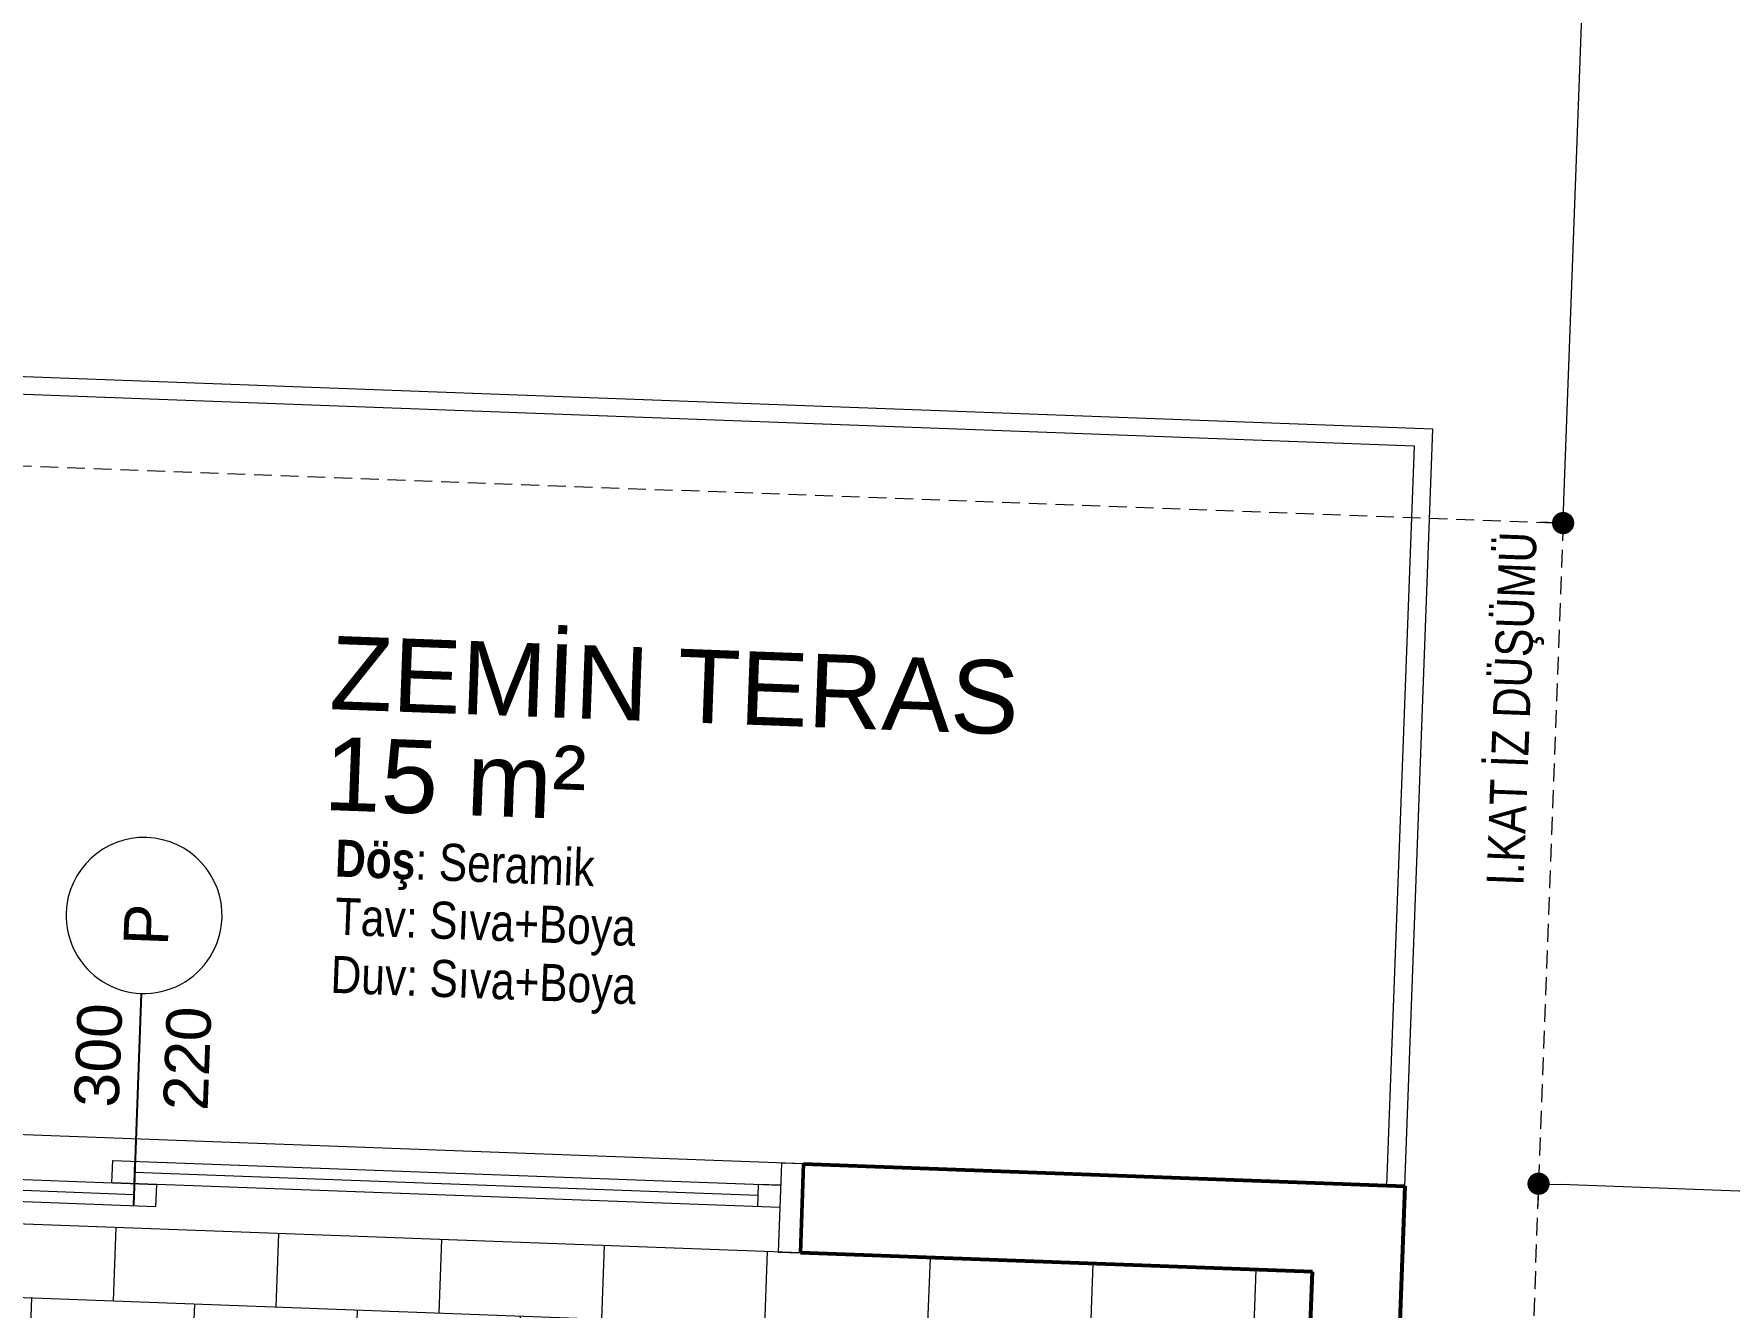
# Model space of a CAD drawing. Header units: centimetres. Extents: x 63871 to 181827, y -95930 to 42199.
# Drawn here: x 155413.2 to 155793.6, y 34597.5 to 34883.2 of the extents above; entities that cross this region are included whole.
import ezdxf

# ---------------------------------------------------------------- set-up
doc = ezdxf.new("R2010")
doc.units = ezdxf.units.CM
doc.linetypes.add('11-021_500-SatisOfisi_220512$0${ Diamond }', pattern=[12, 4, -2, 2, 2, -2])
for name, color, linetype, lineweight in [('A-AREA-IDEN', 7, 'Continuous', 9), ('A-FLOR-HRAL', 11, 'Continuous', 9), ('A-GLAZ', 151, 'Continuous', 9), ('A-WALL', 12, 'Continuous', 50), ('ARM_Pen_No__252', 8, 'Continuous', 18), ('İz DÜŞÜMÜ', 7, '11-021_500-SatisOfisi_220512$0${ Diamond }', 18), ('OLUK', 222, 'Continuous', 15)]:
    doc.layers.add(name, color=color, linetype=linetype, lineweight=lineweight)
doc.layers.add('Bitirme - Duvar', color=7, linetype='Continuous')
doc.layers.add('Dıış Ölçü', color=140, linetype='Continuous')
doc.styles.add('Arial', font='Arial.ttf', dxfattribs={"height": 250})
doc.styles.add('MtXpl_Arial_Narrow', font='')
doc.styles.add('MtXpl_Arial_Narrow_1', font='')
doc.styles.add('OLUŞTURULMUŞ_STİL_1', font='Arial.ttf')
doc.styles.add('RomanS', font='')
doc.styles.get('MtXpl_Arial_Narrow').set_extended_font_data('Arial Narrow', bold=True)
doc.styles.get('MtXpl_Arial_Narrow_1').set_extended_font_data('Arial Narrow')
doc.styles.get('RomanS').set_extended_font_data('Stylus BT')
doc.dimstyles.new('BÖYÜK', dxfattribs={"dimtxt": 70, "dimasz": 5, "dimexe": 5, "dimexo": 5, "dimgap": 2, "dimtad": 3, "dimdec": 0, "dimzin": 0, "dimdsep": 46, "dimtxsty": 'RomanS', "dimblk": 'DOT', "dimcen": 5, "dimadec": 0, "dimazin": 0, "dimtfac": 1, "dimtdec": 0, "dimtix": 1, "dimtofl": 0, "dimtmove": 1, "dimatfit": 0, "dimldrblk": 'DOT', "dimfxl": 10, "dimfxlon": 1, "dimtolj": 1, "dimtzin": 0, "dimarcsym": 0})

# ---------------------------------------------------------------- blocks, each defined once
blk = doc.blocks.new('HRD')
at = {"layer": 'ARM_Pen_No__252'}
h = blk.add_hatch(dxfattribs=at)
h.set_pattern_fill('AR-B816', color=256, scale=0.09)
h.set_pattern_definition([(0, (-39959.2, 0), (0, 18.288), []), (90, (-39959.2, 0), (-18.288, 18.288), [18.288, -18.288])])
h.paths.add_polyline_path([(154149.63, 35592.48), (154149.63, 35503.48), (154219.63, 35503.48), (154219.63, 35483.24), (154324.63, 35483.24), (154324.63, 35692.48), (154369.63, 35692.48), (154369.63, 35927.48), (154369.63, 35927.48), (154369.63, 36097.48), (154369.63, 36177.48), (154254.63, 36177.48), (153954.63, 36177.48), (153839.63, 36177.48), (153839.63, 35897.6), (153869.63, 35897.54), (153869.63, 35882.48), (154019.63, 35882.48), (154019.63, 35872.48), (154019.63, 35833.25, -0.444416), (154030.45, 35823.48, -0.444416), (154019.63, 35813.72), (154019.63, 35773.48), (153939.63, 35773.48), (153939.63, 35692.48), (154019.63, 35692.48), (154019.63, 35687.48), (154019.63, 35633.7), (154020.63, 35632.93), (154019.63, 35631.47), (154019.63, 35592.48), (154019.63, 35582.48), (153989.63, 35582.48), (153989.63, 35577.48), (153989.63, 35497.48), (153989.63, 35437.48), (153994.63, 35437.48), (154094.63, 35437.48), (154139.63, 35437.48), (154139.63, 35592.48)])
at = {"layer": 'A-FLOR-HRAL'}
for p, q in [((154389.63, 36367.48), (153819.63, 36367.48)), ((154389.63, 36197.48), (154389.63, 36367.48)), ((154385.63, 36363.48), (153823.63, 36363.48)), ((154385.63, 36197.48), (154385.63, 36363.48))]:
    blk.add_line(p, q, dxfattribs=at)
at = {"layer": 'A-GLAZ', "ltscale": 3}
for p, q in [((154254.63, 36197.48), (153954.63, 36197.48)), ((154254.63, 36197.48), (154249.63, 36197.48)), ((154249.63, 36197.48), (154249.63, 36177.48)), ((154254.63, 36177.48), (154254.63, 36197.48)), ((154099.63, 36187.48), (154099.63, 36192.48)), ((154099.63, 36192.48), (154249.63, 36192.48)), ((154104.63, 36187.48), (154104.63, 36192.48)), ((154249.63, 36192.48), (154244.63, 36192.48)), ((154244.63, 36192.48), (154244.63, 36187.48)), ((153959.63, 36187.48), (154109.63, 36187.48)), ((154249.63, 36187.48), (154099.63, 36187.48)), ((154244.63, 36189.98), (154104.63, 36189.98)), ((154104.63, 36187.48), (154104.63, 36182.48)), ((154109.63, 36187.48), (154109.63, 36182.48)), ((154104.63, 36184.98), (153964.63, 36184.98)), ((154109.63, 36182.48), (153959.63, 36182.48)), ((154254.63, 36177.48), (153954.63, 36177.48)), ((154249.63, 36177.48), (154254.63, 36177.48))]:
    blk.add_line(p, q, dxfattribs=at)
at = {"layer": 'A-WALL', "lineweight": 53}
for p, q in [((154254.63, 36197.48), (154389.63, 36197.48)), ((154389.63, 36197.48), (154389.63, 36097.48)), ((154369.63, 36177.48), (154254.63, 36177.48)), ((154369.63, 36097.48), (154369.63, 36177.48))]:
    blk.add_line(p, q, dxfattribs=at)
at = {"layer": 'A-WALL', "lineweight": 50}
blk.add_line((154254.63, 36177.48), (154254.63, 36197.48), dxfattribs=at)
at = {"layer": 'Bitirme - Duvar', "color": 161, "linetype": 'Continuous', "lineweight": 25}
blk.add_line((154104.63, 36230.18), (154104.63, 36182.68), dxfattribs=at)
at = {"layer": 'Bitirme - Duvar', "color": 251, "linetype": 'Continuous', "lineweight": 15}
for start, end in [(0, 180), (180, 0)]:
    blk.add_arc((154104.63, 36247.68), 17.5, start, end, dxfattribs=at)
at = {"layer": 'İz DÜŞÜMÜ'}
blk.add_lwpolyline([(153819.63, 36347.48), (154419.63, 36347.49), (154419.63, 35292.49), (154159.63, 35292.49), (154159.63, 35357.48), (153819.63, 35357.48), (153819.63, 36347.48)], dxfattribs=at)
for s, rotation, style, p in [('I.KAT İZ DÜŞÜMÜ', 89.957, 'MtXpl_Arial_Narrow_1', (154413.75, 36265.76)), ('Döş', 359.957, 'MtXpl_Arial_Narrow', (154147.04, 36258.02)), (': Seramik', 359.957, 'MtXpl_Arial_Narrow_1', (154165.03, 36258.01)), ('Tav: Sıva+Boya', 359.957, 'MtXpl_Arial_Narrow_1', (154147.47, 36244.97)), ('Duv: Sıva+Boya', 359.957, 'MtXpl_Arial_Narrow_1', (154146.99, 36231.91))]:
    blk.add_text(s, height=8.316, rotation=rotation, dxfattribs=dict(style=style)).set_placement(p)
at = {"layer": 'A-AREA-IDEN', "width": 224.1999, "attachment_point": 2, "line_spacing_factor": 0.941778, "style": 'Arial'}
for s, insert, char_height in [('ZEMİN TERAS', (154221.71, 36311.97), 16.4692), ('15 m²', (154173.28, 36289.32), 16.469)]:
    blk.add_mtext(s, dxfattribs=dict(at, insert=insert, char_height=char_height))
at = {"layer": 'Bitirme - Duvar', "linetype": 'Continuous', "char_height": 10, "attachment_point": 7, "rotation": 90, "style": 'OLUŞTURULMUŞ_STİL_1'}
for s, insert in [('\\A1;P', (154110.22, 36240.97)), ('\\A1;300', (154100.64, 36204.31)), ('\\A1;220', (154120.64, 36204.31))]:
    blk.add_mtext(s, dxfattribs=dict(at, insert=insert))
blk = doc.blocks.new('_Dot')
at = {"color": 0, "linetype": 'ByBlock', "lineweight": -2}
blk.add_line((-0.5, 0), (-1, 0), dxfattribs=at)
at = {"color": 0, "linetype": 'ByBlock', "const_width": 0.5}
blk.add_lwpolyline([(-0.25, 0, 1), (0.25, 0, 1)], format="xyb", close=True, dxfattribs=at)
blk = doc.blocks.new('*D267')
at = {"layer": 'Defpoints', "color": 0, "transparency": 16777216}
for p in [(-677.92, 18442.64, 0), (-677.92, 18442.64), (-78.5, 18420.38, 0)]:
    blk.add_point(p, dxfattribs=at)
at = {"layer": 'Dıış Ölçü', "color": 0, "lineweight": -2, "transparency": 16777216}
for p, q in [((-677.92, 18442.64), (-678.1, 18437.65)), ((-83.5, 18420.57), (-672.92, 18442.46)), ((-78.5, 18420.38), (-78.69, 18415.39))]:
    blk.add_line(p, q, dxfattribs=at)
at = {"layer": 'Dıış Ölçü', "color": 0, "lineweight": -2, "transparency": 16777216, "xscale": 5, "yscale": 5, "zscale": 5}
for p, rotation in [((-677.92, 18442.64), 177.8731903117576), ((-78.5, 18420.38), 357.8731903117576)]:
    blk.add_blockref('_Dot', p, dxfattribs=dict(at, rotation=rotation))
at = {"layer": 'Dıış Ölçü', "color": 0, "transparency": 16777216, "insert": (-376.78, 18470.05), "char_height": 70, "attachment_point": 5, "rotation": 357.8732, "style": 'RomanS'}
blk.add_mtext('\\A1;600', dxfattribs=at)
blk = doc.blocks.new('*D268')
at = {"layer": 'Defpoints', "color": 0, "transparency": 16777216}
for p in [(-646.97, 19276.04), (-646.97, 19276.04), (-672.41, 18590.88, 0)]:
    blk.add_point(p, dxfattribs=at)
at = {"layer": 'Dıış Ölçü', "color": 0, "lineweight": -2, "transparency": 16777216}
for p, q in [((-646.97, 19276.04), (-651.97, 19276.23)), ((-672.23, 18595.88), (-647.16, 19271.05)), ((-672.41, 18590.88), (-677.41, 18591.07))]:
    blk.add_line(p, q, dxfattribs=at)
at = {"layer": 'Dıış Ölçü', "color": 0, "lineweight": -2, "transparency": 16777216, "xscale": 5, "yscale": 5, "zscale": 5}
for p, rotation in [((-646.97, 19276.04), 87.8736172202639), ((-672.41, 18590.88), 267.8736172202639)]:
    blk.add_blockref('_Dot', p, dxfattribs=dict(at, rotation=rotation))
at = {"layer": 'Dıış Ölçü', "color": 0, "transparency": 16777216, "insert": (-697.97, 18934.88), "char_height": 70, "attachment_point": 5, "rotation": 87.8736, "style": 'RomanS'}
blk.add_mtext('\\A1;686', dxfattribs=at)
blk = doc.blocks.new('yerleşim planı')
at = {"rotation": 357.8731892381679}
blk.add_blockref('HRD', (-156334.57, -12000.85, 0), dxfattribs=at)
at = {"layer": 'Dıış Ölçü'}
for p1, p2, picture, middle in [((-672.41, 18590.88, 0), (-646.97, 19276.04), '*D268', (-697.97, 18934.88)), ((-78.5, 18420.38, 0), (-677.92, 18442.64, 0), '*D267', (-376.78, 18470.05))]:
    dim = blk.add_aligned_dim(p1=p1, p2=p2, distance=0, dimstyle='BÖYÜK', dxfattribs=at)
    dim.commit()
    dim.dimension.update_dxf_attribs({"geometry": picture, "text_midpoint": middle})

msp = doc.modelspace()

# ---------------------------------------------------------------- block references
at = {"layer": 'OLUK'}
msp.add_blockref('yerleşim planı', (156428.79, 16182.58), dxfattribs=at)

doc.saveas('drawing.dxf')
